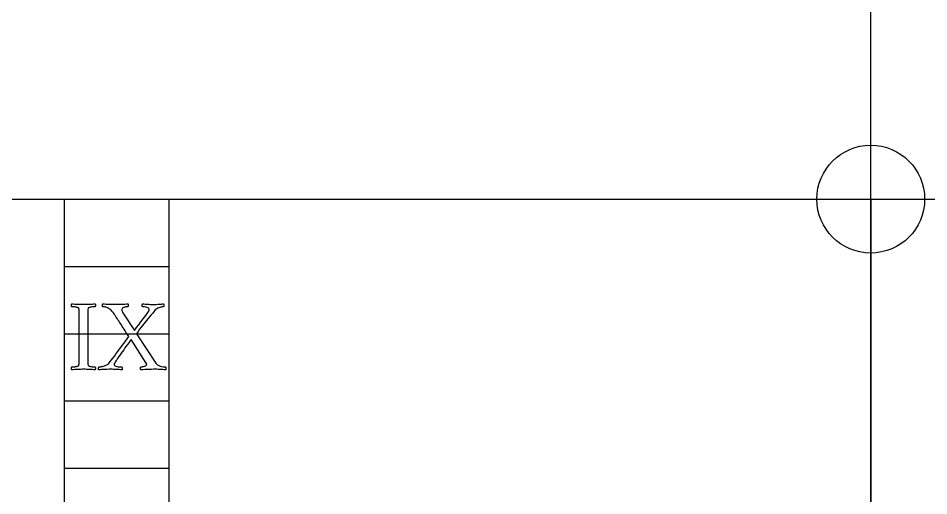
# Model space of a CAD drawing. Header units: millimetres. Extents: x -76 to 76, y -76 to 86.
# Drawn here: x -36.86 to 2.51, y -12.82 to 7.82 of the extents above; entities that cross this region are included whole.
import ezdxf

# ---------------------------------------------------------------- set-up
doc = ezdxf.new("R2010")
doc.units = ezdxf.units.MM
for name, color, linetype in [('CUT_INNER', 6, 'Continuous'), ('CUT_OUTER', 1, 'Continuous'), ('ENGRAVE', 7, 'Continuous'), ('TEXT', 5, 'Continuous')]:
    doc.layers.add(name, color=color, linetype=linetype)

msp = doc.modelspace()

# ---------------------------------------------------------------- linework, layer by layer
at = {"layer": 'CUT_INNER'}
msp.add_circle((0, 0), 2.33, dxfattribs=at)
at = {"layer": 'CUT_OUTER'}
msp.add_arc((0.0001, -0.0001), 75.9999, 179.913117, 0.0001, dxfattribs=at)
at = {"layer": 'ENGRAVE'}
for points in [[(0, -51.3), (0, 51.3)], [(-51.3, 0), (51.3, 0)], [(-34.884, 0), (-34.884, -34.884), (34.884, -34.884), (34.884, 0)], [(-34.884, 0), (-30.3491, 0)], [(-30.3491, 0), (-30.3491, -30.3491), (30.3491, -30.3491), (30.3491, 0)], [(0, 0), (0, -34.884)], [(-34.884, -2.907), (-30.3491, -2.907)], [(-34.884, -5.814), (-30.3491, -5.814)], [(-34.884, -8.721), (-30.3491, -8.721)], [(-34.884, -11.628), (-30.3491, -11.628)]]:
    msp.add_lwpolyline(points, dxfattribs=at)
for radius in [74.48, 74.48, 72.485, 68.78, 68.78, 65.854, 60.42, 60.42, 57.228, 51.3, 51.3]:
    msp.add_circle((0, 0), radius, dxfattribs=at)
at = {"layer": 'TEXT'}
for points in [[(-34.0385, -4.543), (-33.9752, -4.5426), (-33.9128, -4.5414), (-33.8513, -4.5393), (-33.7905, -4.5364), (-33.7295, -4.5333), (-33.6671, -4.5304), (-33.6033, -4.5278), (-33.5382, -4.5255), (-33.5306, -4.5359), (-33.5255, -4.5496), (-33.5229, -4.5666), (-33.5228, -4.5869), (-33.5246, -4.6072), (-33.5277, -4.6242), (-33.5323, -4.6379), (-33.5382, -4.6483), (-33.5541, -4.6488), (-33.5755, -4.65), (-33.6023, -4.6521), (-33.6347, -4.6549), (-33.6693, -4.6586), (-33.7027, -4.6632), (-33.7351, -4.6685), (-33.7664, -4.6747), (-33.7938, -4.6821), (-33.8146, -4.6911), (-33.8289, -4.7018), (-33.8366, -4.7142), (-33.8425, -4.7378), (-33.847, -4.7646), (-33.8502, -4.7948), (-33.8519, -4.8283), (-33.8529, -4.8642), (-33.8536, -4.9018), (-33.854, -4.941), (-33.8541, -4.9819), (-33.8541, -4.9885), (-33.8541, -4.9951), (-33.8541, -5.0016), (-33.8541, -5.0082), (-33.8541, -5.0148), (-33.8541, -5.0214), (-33.8541, -5.028), (-33.8541, -5.0345), (-33.8541, -6.8646), (-33.8541, -6.8712), (-33.8541, -6.8778), (-33.8541, -6.8844), (-33.8541, -6.8909), (-33.8541, -6.8975), (-33.8541, -6.9041), (-33.8541, -6.9107), (-33.8541, -6.9173), (-33.854, -6.958), (-33.8536, -6.9968), (-33.8529, -7.0337), (-33.8519, -7.0687), (-33.8502, -7.1012), (-33.847, -7.1307), (-33.8425, -7.1571), (-33.8366, -7.1806), (-33.8289, -7.1913), (-33.8146, -7.2014), (-33.7938, -7.211), (-33.7664, -7.2201), (-33.7351, -7.2282), (-33.7027, -7.2349), (-33.6693, -7.2402), (-33.6347, -7.2442), (-33.6023, -7.2471), (-33.5755, -7.2492), (-33.5541, -7.2504), (-33.5382, -7.2508), (-33.5323, -7.2612), (-33.5277, -7.2749), (-33.5246, -7.292), (-33.5228, -7.3122), (-33.5229, -7.3325), (-33.5255, -7.3496), (-33.5306, -7.3633), (-33.5382, -7.3737), (-33.6033, -7.3694), (-33.6671, -7.3655), (-33.7295, -7.3618), (-33.7905, -7.3583), (-33.8513, -7.3554), (-33.9128, -7.3534), (-33.9752, -7.3522), (-34.0385, -7.3517), (-34.1002, -7.3522), (-34.1624, -7.3534), (-34.2252, -7.3554), (-34.2886, -7.3583), (-34.3525, -7.3618), (-34.417, -7.3655), (-34.482, -7.3694), (-34.5475, -7.3737), (-34.5551, -7.3633), (-34.5602, -7.3496), (-34.5628, -7.3325), (-34.5629, -7.3122), (-34.5611, -7.292), (-34.558, -7.2749), (-34.5534, -7.2612), (-34.5475, -7.2508), (-34.5316, -7.2504), (-34.5102, -7.2492), (-34.4834, -7.2471), (-34.451, -7.2442), (-34.4163, -7.2402), (-34.3824, -7.2349), (-34.3494, -7.2282), (-34.3171, -7.2201), (-34.289, -7.211), (-34.2683, -7.2014), (-34.255, -7.1913), (-34.2491, -7.1806), (-34.2413, -7.1523), (-34.2354, -7.1202), (-34.2314, -7.0843), (-34.2294, -7.0445), (-34.2284, -7.002), (-34.2277, -6.9579), (-34.2273, -6.9121), (-34.2272, -6.8646), (-34.2272, -5.0345), (-34.2273, -4.987), (-34.2277, -4.9407), (-34.2284, -4.8959), (-34.2294, -4.8524), (-34.2314, -4.8117), (-34.2354, -4.7751), (-34.2413, -4.7426), (-34.2491, -4.7142), (-34.255, -4.7018), (-34.2683, -4.6911), (-34.289, -4.6821), (-34.3171, -4.6747), (-34.3494, -4.6685), (-34.3824, -4.6632), (-34.4163, -4.6586), (-34.451, -4.6549), (-34.4834, -4.6521), (-34.5102, -4.65), (-34.5316, -4.6488), (-34.5475, -4.6483), (-34.5534, -4.6379), (-34.558, -4.6242), (-34.5611, -4.6072), (-34.5629, -4.5869), (-34.5628, -4.5666), (-34.5602, -4.5496), (-34.5551, -4.5359), (-34.5475, -4.5255), (-34.482, -4.5278), (-34.417, -4.5304), (-34.3525, -4.5333), (-34.2886, -4.5364), (-34.2252, -4.5393), (-34.1624, -4.5414), (-34.1002, -4.5426), (-34.0385, -4.543)], [(-32.6692, -4.543), (-32.5919, -4.5426), (-32.5178, -4.5414), (-32.447, -4.5393), (-32.3796, -4.5364), (-32.314, -4.5333), (-32.249, -4.5304), (-32.1845, -4.5278), (-32.1206, -4.5255), (-32.1168, -4.5364), (-32.114, -4.5518), (-32.1124, -4.5715), (-32.1118, -4.5957), (-32.1129, -4.6187), (-32.1162, -4.6352), (-32.1217, -4.6451), (-32.1294, -4.6483), (-32.1467, -4.649), (-32.1678, -4.6511), (-32.1928, -4.6545), (-32.2216, -4.6593), (-32.2517, -4.6659), (-32.2808, -4.6747), (-32.3088, -4.6857), (-32.3357, -4.6988), (-32.3587, -4.7149), (-32.3752, -4.7345), (-32.385, -4.7577), (-32.3883, -4.7844), (-32.385, -4.8105), (-32.3752, -4.8404), (-32.3587, -4.8741), (-32.3357, -4.9117), (-31.8398, -5.6753), (-31.7443, -5.5477), (-31.651, -5.424), (-31.56, -5.3042), (-31.4711, -5.1882), (-31.3894, -5.0804), (-31.3197, -4.9852), (-31.2621, -4.9026), (-31.2166, -4.8327), (-31.2107, -4.8217), (-31.2061, -4.8107), (-31.203, -4.7998), (-31.2012, -4.7888), (-31.2002, -4.7789), (-31.1996, -4.7712), (-31.1991, -4.7657), (-31.199, -4.7625), (-31.2023, -4.7465), (-31.2122, -4.7295), (-31.2286, -4.7114), (-31.2517, -4.6922), (-31.286, -4.675), (-31.3362, -4.6626), (-31.4023, -4.6552), (-31.4843, -4.6527), (-31.4902, -4.6477), (-31.4947, -4.6368), (-31.4979, -4.6202), (-31.4996, -4.5979), (-31.5, -4.5744), (-31.4991, -4.5545), (-31.4968, -4.5382), (-31.4931, -4.5255), (-31.4312, -4.5297), (-31.3729, -4.5337), (-31.3182, -4.5374), (-31.267, -4.5408), (-31.2164, -4.5437), (-31.1634, -4.5458), (-31.1078, -4.547), (-31.0498, -4.5474), (-30.9697, -4.5469), (-30.8962, -4.5452), (-30.8293, -4.5425), (-30.7689, -4.5386), (-30.7143, -4.5345), (-30.6647, -4.531), (-30.62, -4.5279), (-30.5802, -4.5255), (-30.5762, -4.5359), (-30.5731, -4.5496), (-30.5708, -4.5666), (-30.5692, -4.5869), (-30.5697, -4.6075), (-30.5731, -4.6253), (-30.5795, -4.6404), (-30.589, -4.6527), (-30.6009, -4.6534), (-30.6192, -4.6555), (-30.6437, -4.6589), (-30.6746, -4.6637), (-30.7094, -4.6708), (-30.7459, -4.6813), (-30.784, -4.695), (-30.8238, -4.712), (-30.8634, -4.733), (-30.9011, -4.7586), (-30.9369, -4.7889), (-30.9708, -4.8239), (-31.0494, -4.9193), (-31.1228, -5.0082), (-31.1909, -5.0905), (-31.2539, -5.1662), (-31.3138, -5.2389), (-31.3729, -5.3121), (-31.4312, -5.3859), (-31.4887, -5.4602), (-31.5482, -5.5384), (-31.6126, -5.6237), (-31.682, -5.7162), (-31.7564, -5.8157), (-30.9138, -7.0797), (-30.8789, -7.1224), (-30.8359, -7.1586), (-30.7846, -7.1883), (-30.725, -7.2113), (-30.6628, -7.2286), (-30.6033, -7.2409), (-30.5465, -7.2483), (-30.4924, -7.2508), (-30.4868, -7.2615), (-30.4831, -7.276), (-30.4813, -7.2944), (-30.4815, -7.3166), (-30.4827, -7.3383), (-30.4842, -7.355), (-30.486, -7.3668), (-30.4881, -7.3737), (-30.5495, -7.3694), (-30.6065, -7.3655), (-30.6592, -7.3618), (-30.7075, -7.3583), (-30.756, -7.3554), (-30.8095, -7.3534), (-30.8679, -7.3522), (-30.9313, -7.3517), (-31.0184, -7.3522), (-31.0997, -7.3534), (-31.1753, -7.3554), (-31.2451, -7.3583), (-31.3149, -7.3618), (-31.3905, -7.3655), (-31.4718, -7.3694), (-31.5589, -7.3737), (-31.5666, -7.3627), (-31.572, -7.3474), (-31.5753, -7.3276), (-31.5764, -7.3035), (-31.5753, -7.2804), (-31.572, -7.264), (-31.5666, -7.2541), (-31.5589, -7.2508), (-31.5437, -7.25), (-31.5243, -7.2475), (-31.5009, -7.2434), (-31.4733, -7.2376), (-31.4441, -7.2301), (-31.4157, -7.2206), (-31.3881, -7.2093), (-31.3614, -7.196), (-31.3384, -7.181), (-31.3219, -7.1647), (-31.312, -7.147), (-31.3087, -7.1279), (-31.3091, -7.1231), (-31.3104, -7.1175), (-31.3124, -7.1111), (-31.3153, -7.1038), (-31.3187, -7.0965), (-31.3224, -7.0901), (-31.3264, -7.0845), (-31.3307, -7.0797), (-31.9846, -6.0703), (-32.0338, -6.1357), (-32.085, -6.2047), (-32.138, -6.2772), (-32.193, -6.3533), (-32.2486, -6.4308), (-32.3033, -6.5075), (-32.3572, -6.5833), (-32.4103, -6.6583), (-32.461, -6.7308), (-32.5079, -6.7988), (-32.551, -6.8624), (-32.5902, -6.9217), (-32.6245, -6.9743), (-32.6527, -7.0182), (-32.675, -7.0533), (-32.6911, -7.0797), (-32.6936, -7.0846), (-32.6966, -7.0906), (-32.7002, -7.0978), (-32.7043, -7.106), (-32.7082, -7.115), (-32.7109, -7.1246), (-32.7125, -7.1348), (-32.7131, -7.1455), (-32.7084, -7.1648), (-32.6944, -7.1833), (-32.6711, -7.201), (-32.6385, -7.2179), (-32.5946, -7.2323), (-32.5375, -7.2426), (-32.4673, -7.2488), (-32.3839, -7.2508), (-32.378, -7.2615), (-32.3735, -7.276), (-32.3704, -7.2944), (-32.3686, -7.3166), (-32.3682, -7.3383), (-32.3691, -7.355), (-32.3715, -7.3668), (-32.3752, -7.3737), (-32.4347, -7.3694), (-32.4948, -7.3655), (-32.5554, -7.3618), (-32.6165, -7.3583), (-32.6777, -7.3554), (-32.7383, -7.3534), (-32.7984, -7.3522), (-32.8579, -7.3517), (-32.9383, -7.3522), (-33.0126, -7.3534), (-33.0809, -7.3554), (-33.1432, -7.3583), (-33.203, -7.3618), (-33.2639, -7.3655), (-33.3259, -7.3694), (-33.3889, -7.3737), (-33.3924, -7.3612), (-33.3939, -7.3457), (-33.3935, -7.3272), (-33.3911, -7.3057), (-33.388, -7.285), (-33.3851, -7.2689), (-33.3825, -7.2575), (-33.3802, -7.2508), (-33.3669, -7.2498), (-33.3445, -7.247), (-33.3131, -7.2422), (-33.2726, -7.2354), (-33.2268, -7.2261), (-33.1794, -7.2135), (-33.1303, -7.1976), (-33.0795, -7.1784), (-33.0309, -7.1555), (-32.9879, -7.1285), (-32.9508, -7.0973), (-32.9194, -7.0621), (-32.8401, -6.959), (-32.7647, -6.8602), (-32.6931, -6.7659), (-32.6253, -6.6759), (-32.5596, -6.588), (-32.4942, -6.4998), (-32.4291, -6.4113), (-32.3642, -6.3226), (-32.298, -6.232), (-32.2287, -6.1377), (-32.1564, -6.04), (-32.0811, -5.9386), (-32.107, -5.8968), (-32.1365, -5.8503), (-32.1696, -5.7991), (-32.2062, -5.7433), (-32.2449, -5.6845), (-32.2841, -5.6243), (-32.3239, -5.5627), (-32.3642, -5.4997), (-32.4042, -5.4372), (-32.4432, -5.3769), (-32.481, -5.3187), (-32.5178, -5.2628), (-32.5524, -5.2104), (-32.5836, -5.1629), (-32.6116, -5.1204), (-32.6363, -5.0828), (-32.6564, -5.0521), (-32.6708, -5.0302), (-32.6795, -5.017), (-32.6824, -5.0126), (-32.7171, -4.9586), (-32.7509, -4.9106), (-32.784, -4.8686), (-32.8162, -4.8327), (-32.8495, -4.8006), (-32.8859, -4.7701), (-32.9253, -4.7413), (-32.9676, -4.7142), (-32.9971, -4.6979), (-33.0285, -4.684), (-33.0618, -4.6726), (-33.0971, -4.6637), (-33.1312, -4.657), (-33.1613, -4.6522), (-33.1872, -4.6493), (-33.209, -4.6483), (-33.2167, -4.6451), (-33.2222, -4.6352), (-33.2255, -4.6187), (-33.2266, -4.5957), (-33.2255, -4.5715), (-33.2222, -4.5518), (-33.2167, -4.5364), (-33.209, -4.5255), (-33.1329, -4.5278), (-33.0625, -4.5304), (-32.9979, -4.5333), (-32.9391, -4.5364), (-32.8803, -4.5393), (-32.8157, -4.5414), (-32.7453, -4.5426), (-32.6692, -4.543)]]:
    msp.add_lwpolyline(points, close=True, dxfattribs=at)

doc.saveas('drawing.dxf')
